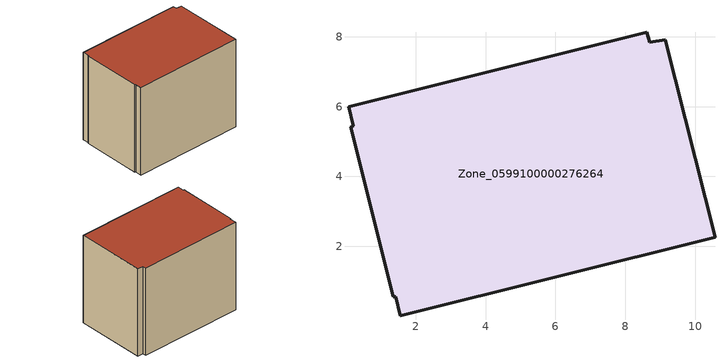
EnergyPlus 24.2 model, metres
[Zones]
Zone_0599100000276264
 floor ground (C_G): 9.15,7.92 10.57,2.26 1.56,0.02 1.43,0.55 1.36,0.55 0.14,5.41 0.21,5.45 0.07,6 8.61,8.13 8.71,7.85 z0
 wall outside (C_F): 0.14,5.41 1.36,0.55 1.43,0.55 1.56,0.02 10.57,2.26 9.15,7.92 8.71,7.85 8.61,8.13 0.07,6 0.21,5.45 0.14,5.41 z0:7.62
 roof outside (C_R): 10.57,2.26 9.15,7.92 8.71,7.85 8.61,8.13 0.07,6 0.21,5.45 0.14,5.41 1.36,0.55 1.43,0.55 1.56,0.02 z7.62
[BUILDING]
Pand.0599100000276264: North Axis=0; Terrain=City; Loads Convergence Tolerance Value=0.04; Temperature Convergence Tolerance Value=0.4; Solar Distribution=FullExterior; Maximum Number of Warmup Days=25; Minimum Number of Warmup Days=1
[Site:Location]
Rotterdam.The.Hague.AP_ZH_NLD Design_Conditions: Latitude=51.96; Longitude=4.45; Time Zone=1; Elevation=-4.5
[SITE:GROUNDTEMPERATURE:BUILDINGSURFACE]
18, 18, 18, 18, 18, 18, 18, 18, 18, 18, 18, 18
[MATERIAL] Thermal Absorptance=0.9; Solar Absorptance=0.7; Visible Absorptance=0.7
Name | Roughness | Thickness | Conductivity | Density | Specific Heat
G.TC.1965-1974 | MediumSmooth | 0.15 | 0.882353 | 540 | 1210
F.TC.1965-1974 | Rough | 0.3 | 0.697674 | 1920 | 840
R.TC.1965-1974 | MediumRough | 0.2 | 0.232558 | 1500 | 1000
[CONSTRUCTION]
C_G: G.TC.1965-1974
C_F: F.TC.1965-1974
C_R: R.TC.1965-1974
[ZONE]
Zone_0599100000276264: Type=1; Multiplier=1; Ceiling Height=Autocalculate; Volume=Autocalculate; Floor Area=autocalculate; Part of Total Floor Area=Yes
[ZONEINFILTRATION:DESIGNFLOWRATE]
Infil_Zone_0599100000276264: Zone or ZoneList or Space or SpaceList=Zone_0599100000276264; Schedule=AlwaysOn; Design Flow Rate Calculation Method=Flow/Area; Flow Rate per Floor Area=0.003; Constant Term Coefficient=1; Temperature Term Coefficient=0; Velocity Term Coefficient=0; Velocity Squared Term Coefficient=0
[HVACTEMPLATE:ZONE:IDEALLOADSAIRSYSTEM]
Zone_0599100000276264: Maximum Heating Supply Air Temperature=50; Minimum Cooling Supply Air Temperature=13; Maximum Heating Supply Air Humidity Ratio=0.0156; Minimum Cooling Supply Air Humidity Ratio=0.0077; Heating Limit=NoLimit; Cooling Limit=NoLimit; Dehumidification Control Type=ConstantSensibleHeatRatio; Cooling Sensible Heat Ratio=0.7; Dehumidification Setpoint=60; Humidification Control Type=None; Humidification Setpoint=30; Outdoor Air Method=None; Outdoor Air Flow Rate per Person=0.00944; Outdoor Air Flow Rate per Zone Floor Area=0; Outdoor Air Flow Rate per Zone=0; Demand Controlled Ventilation Type=None; Outdoor Air Economizer Type=NoEconomizer; Heat Recovery Type=None; Sensible Heat Recovery Effectiveness=0.7; Latent Heat Recovery Effectiveness=0.65
[ZONECONTROL:THERMOSTAT]
ThermostatControl_Zone_0599100000276264: Zone or ZoneList=Zone_0599100000276264; Control Type Schedule=DualSetpointControlType; Control 1=Thermostat_Zone_0599100000276264; Temperature Difference Between Cutout And Setpoint=0
[THERMOSTATSETPOINT:DUALSETPOINT]
Thermostat_Zone_0599100000276264: Heating Setpoint Temperature Schedule=HeatingSetpoint_Zone_0599100000276264; Cooling Setpoint Temperature Schedule=CoolingSetpoint_Zone_0599100000276264
[SCHEDULE:COMPACT]
HeatingSetpoint_Zone_0599100000276264: Through: 12/31, For: AllDays, Until: 24:00, 21
CoolingSetpoint_Zone_0599100000276264: Through: 12/31, For: AllDays, Until: 24:00, 24
DualSetpointControlType: Through: 12/31, For: AllDays, Until: 24:00, 4
AlwaysOn: Through: 12/31, For: AllDays, Until: 24:00, 1
